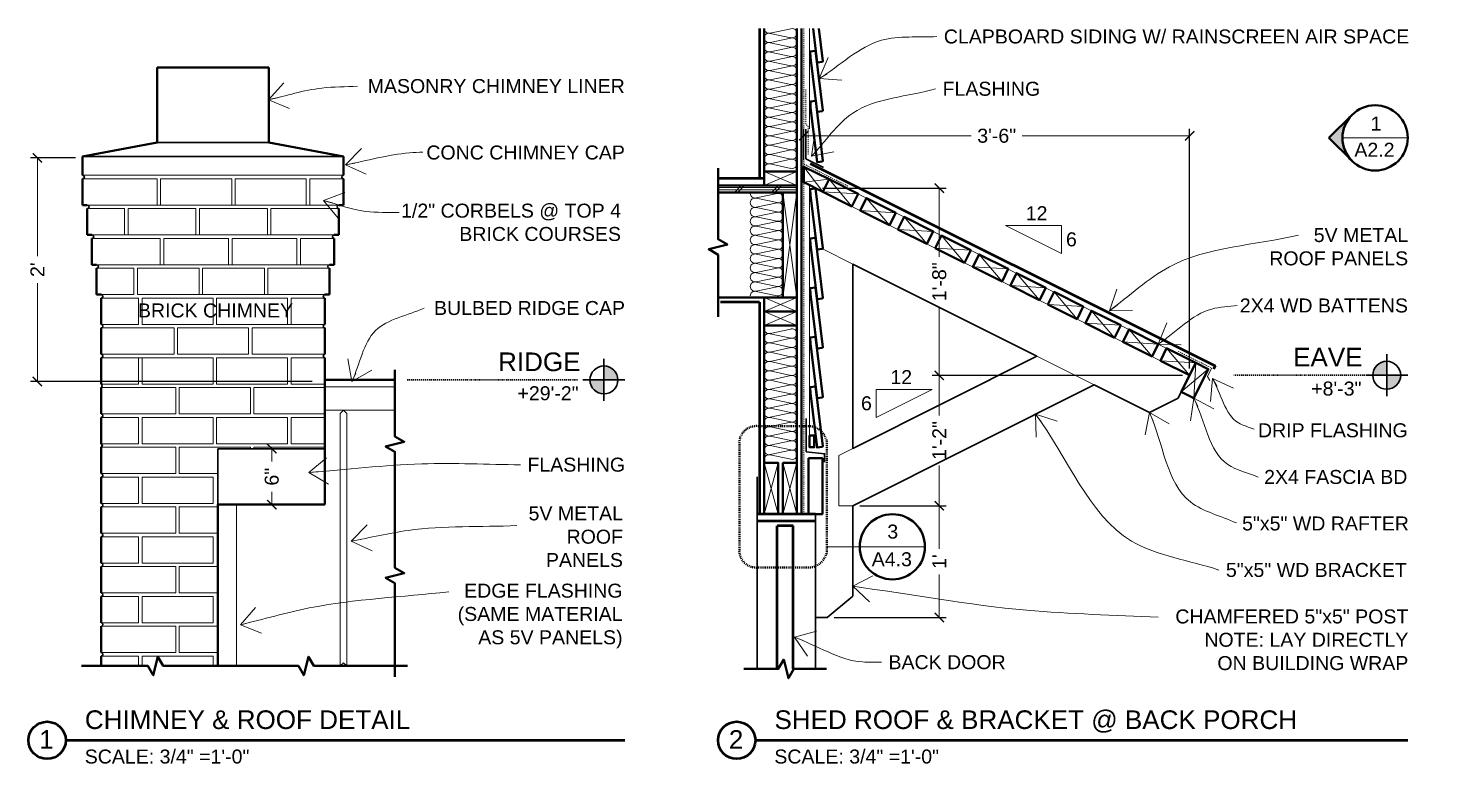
# Model space of a CAD drawing. Header units: inches. Extents: x -54 to 15382, y 469 to 41738.
# Drawn here: x 561 to 712.7, y 3295.5 to 3374.4 of the extents above; entities that cross this region are included whole.
import ezdxf

# ---------------------------------------------------------------- set-up
doc = ezdxf.new("R2010")
doc.units = ezdxf.units.IN
doc.header["$MEASUREMENT"] = 0
doc.linetypes.add('CENTER', pattern=[2, 1.25, -0.25, 0.25, -0.25])
doc.linetypes.add('DASHED2', pattern=[0.375, 0.25, -0.125])
doc.layers.get('0').update_dxf_attribs({"lineweight": 9})
for name, color, linetype, lineweight in [('1', 7, 'Continuous', 9), ('2', 7, 'Continuous', 18), ('3', 7, 'Continuous', 30), ('4', 7, 'Continuous', 40), ('5', 7, 'Continuous', 50), ('A-DIMSx', 7, 'Continuous', 9), ('A-LINK', 7, 'Continuous', 40), ('A-TEXTx', 7, 'Continuous', 18), ('TB-11x17', 7, 'Continuous', 50)]:
    doc.layers.add(name, color=color, linetype=linetype, lineweight=lineweight)
doc.styles.get("Standard").update_dxf_attribs({"font": 'arial.ttf'})
doc.dimstyles.get("Standard").update_dxf_attribs({"dimtxt": 3, "dimasz": 2, "dimexe": 0.03125, "dimexo": 0.0625, "dimgap": 0.03125, "dimtad": 0, "dimtoh": 1, "dimdec": 4, "dimlfac": 0.99985, "dimzin": 0, "dimdsep": 46, "dimlunit": 4, "dimtxsty": 'Standard', "dimblk": 'ARCHTICK', "dimblk1": 'ARCHTICK', "dimblk2": 'ARCHTICK', "dimcen": 0.09, "dimclrt": 256, "dimadec": 0, "dimazin": 0, "dimtfac": 1, "dimtdec": 4, "dimtofl": 0, "dimtmove": 0, "dimatfit": 3, "dimfxl": 1, "dimtolj": 1, "dimtzin": 0, "dimarcsym": 0})

# ---------------------------------------------------------------- blocks, each defined once
blk = doc.blocks.new('_ArchTick')
at = {"color": 0, "linetype": 'ByBlock', "lineweight": 0, "const_width": 0.15}
blk.add_lwpolyline([(-0.5, -0.5), (0.5, 0.5)], dxfattribs=at)
blk = doc.blocks.new('*D349')
at = {"layer": 'A-DIMSx', "color": 0, "lineweight": 5, "ltscale": 0.1}
for p, q in [((587.11, 3329.27), (587.11, 3327.89)), ((587.11, 3323.27), (587.11, 3324.65))]:
    blk.add_line(p, q, dxfattribs=at)
at = {"layer": 'A-DIMSx', "color": 0, "lineweight": -2, "ltscale": 0.1}
for p, q in [((587.81, 3329.27), (587.86, 3329.27)), ((587.81, 3323.27), (587.86, 3323.27))]:
    blk.add_line(p, q, dxfattribs=at)
at = {"layer": 'A-DIMSx', "color": 0, "lineweight": 5}
for p, rotation in [((587.11, 3329.27), 90), ((587.11, 3323.27), 270)]:
    blk.add_blockref('_ArchTick', p, dxfattribs=dict(at, rotation=rotation))
at = {"layer": 'A-DIMSx', "ltscale": 0.25, "insert": (587.11, 3326.27), "char_height": 1.5, "attachment_point": 5, "rotation": 90}
blk.add_mtext('\\A1;6"', dxfattribs=at)
blk = doc.blocks.new('*D350')
at = {"layer": 'A-DIMSx', "color": 0, "lineweight": -2, "ltscale": 0.1}
for p, q in [((566.06, 3360.46), (561.21, 3360.46)), ((591.46, 3336.48), (561.21, 3336.48))]:
    blk.add_line(p, q, dxfattribs=at)
at = {"layer": 'A-DIMSx', "color": 0, "lineweight": 5, "ltscale": 0.1}
for p, q in [((561.96, 3360.46), (561.96, 3349.92)), ((561.96, 3336.48), (561.96, 3347.02))]:
    blk.add_line(p, q, dxfattribs=at)
at = {"layer": 'A-DIMSx', "color": 0, "lineweight": 5}
for p, rotation in [((561.96, 3360.46), 90), ((561.96, 3336.48), 270)]:
    blk.add_blockref('_ArchTick', p, dxfattribs=dict(at, rotation=rotation))
at = {"layer": 'A-DIMSx', "ltscale": 0.25, "insert": (561.96, 3348.47), "char_height": 1.5, "attachment_point": 5, "rotation": 90}
blk.add_mtext("\\A1;2'", dxfattribs=at)
blk = doc.blocks.new('Point')
at = {"lineweight": 0, "ltscale": 0.1}
h = blk.add_hatch(color=256, dxfattribs=at)
h.dxf.hatch_style = 1
h.paths.add_polyline_path([(-3.2903, 4.1654, 0.414214), (-3.3528, 4.1029), (-3.2903, 4.1029)])
h.paths.add_polyline_path([(-3.2903, 4.1029), (-3.2903, 4.0404, 0.414214), (-3.2278, 4.1029)])
at = {"layer": '3', "ltscale": 0.1}
for q in [(-3.2903, 4.1966), (-3.384, 4.1029), (-3.1965, 4.1029), (-3.2903, 4.0091)]:
    blk.add_line((-3.2903, 4.1029), q, dxfattribs=at)
blk.add_circle((-3.2903, 4.1029), 0.0625, dxfattribs=at)
blk = doc.blocks.new('*D409')
at = {"layer": 'A-DIMSx', "color": 0, "lineweight": -2, "ltscale": 0.1}
for p, q in [((650.2, 3323.16), (659.49, 3323.16)), ((647.45, 3311.16), (659.49, 3311.16))]:
    blk.add_line(p, q, dxfattribs=at)
at = {"layer": 'A-DIMSx', "color": 0, "lineweight": 5, "ltscale": 0.1}
for p, q in [((658.74, 3323.16), (658.74, 3318.53)), ((658.74, 3311.16), (658.74, 3315.79))]:
    blk.add_line(p, q, dxfattribs=at)
at = {"layer": 'A-DIMSx', "color": 0, "lineweight": 5}
for p, rotation in [((658.74, 3323.16), 90), ((658.74, 3311.16), 270)]:
    blk.add_blockref('_ArchTick', p, dxfattribs=dict(at, rotation=rotation))
at = {"layer": 'A-DIMSx', "ltscale": 0.25, "insert": (658.74, 3317.16), "char_height": 1.5, "attachment_point": 5, "rotation": 90}
blk.add_mtext("\\A1;1'", dxfattribs=at)
blk = doc.blocks.new('*D410')
at = {"layer": 'A-DIMSx', "color": 0, "lineweight": -2, "ltscale": 0.1}
for p, q in [((684.84, 3337.14), (657.99, 3337.14)), ((650.2, 3323.16), (659.49, 3323.16))]:
    blk.add_line(p, q, dxfattribs=at)
at = {"layer": 'A-DIMSx', "color": 0, "lineweight": 5, "ltscale": 0.1}
for p, q in [((658.74, 3337.14), (658.74, 3332.83)), ((658.74, 3323.16), (658.74, 3327.47))]:
    blk.add_line(p, q, dxfattribs=at)
at = {"layer": 'A-DIMSx', "color": 0, "lineweight": 5}
for p, rotation in [((658.74, 3337.14), 90), ((658.74, 3323.16), 270)]:
    blk.add_blockref('_ArchTick', p, dxfattribs=dict(at, rotation=rotation))
at = {"layer": 'A-DIMSx', "ltscale": 0.25, "insert": (658.74, 3330.15), "char_height": 1.5, "attachment_point": 5, "rotation": 90}
blk.add_mtext('\\A1;1\'-2"', dxfattribs=at)
blk = doc.blocks.new('*D411')
at = {"layer": 'A-DIMSx', "color": 0, "lineweight": -2, "ltscale": 0.1}
for p, q in [((646.2, 3357.22), (659.49, 3357.22)), ((657.99, 3337.14), (657.99, 3337.14))]:
    blk.add_line(p, q, dxfattribs=at)
at = {"layer": 'A-DIMSx', "color": 0, "lineweight": 5, "ltscale": 0.1}
for p, q in [((658.74, 3357.22), (658.74, 3349.86)), ((658.74, 3337.14), (658.74, 3344.5))]:
    blk.add_line(p, q, dxfattribs=at)
at = {"layer": 'A-DIMSx', "color": 0, "lineweight": 5}
for p, rotation in [((658.74, 3357.22), 90), ((658.74, 3337.14), 270)]:
    blk.add_blockref('_ArchTick', p, dxfattribs=dict(at, rotation=rotation))
at = {"layer": 'A-DIMSx', "ltscale": 0.25, "insert": (658.74, 3347.18), "char_height": 1.5, "attachment_point": 5, "rotation": 90}
blk.add_mtext('\\A1;1\'-8"', dxfattribs=at)
blk = doc.blocks.new('*D412')
at = {"layer": 'A-DIMSx', "color": 0, "lineweight": -2, "ltscale": 0.1}
for p, q in [((644.2, 3360.27), (644.2, 3363.58)), ((685.59, 3337.89), (685.59, 3363.58))]:
    blk.add_line(p, q, dxfattribs=at)
at = {"layer": 'A-DIMSx', "color": 0, "lineweight": 5, "ltscale": 0.1}
for p, q in [((644.2, 3362.83), (662.15, 3362.83)), ((685.59, 3362.83), (667.64, 3362.83))]:
    blk.add_line(p, q, dxfattribs=at)
at = {"layer": 'A-DIMSx', "color": 0, "lineweight": 5, "rotation": 180}
blk.add_blockref('_ArchTick', (644.2, 3362.83), dxfattribs=at)
at = {"layer": 'A-DIMSx', "color": 0, "lineweight": 5}
blk.add_blockref('_ArchTick', (685.59, 3362.83), dxfattribs=at)
at = {"layer": 'A-DIMSx', "ltscale": 0.25, "insert": (664.9, 3362.83), "char_height": 1.5, "attachment_point": 5}
blk.add_mtext('\\A1;3\'-6"', dxfattribs=at)
blk = doc.blocks.new('Elevation Callout - 1')
at = {"layer": 'A-LINK', "ltscale": 0.1}
blk.add_hatch(color=256, dxfattribs=at).paths.add_polyline_path([(2031.59, 7377.65), (2039.01, 7370.23), (2046.43, 7377.65, -0.198912), (2039.01, 7374.58, -0.198912)])
for q in [(2031.59, 7377.65), (2046.43, 7377.65)]:
    blk.add_line((2039.01, 7370.23), q, dxfattribs=at)
blk.add_circle((2039.01, 7385.08), 10.5, dxfattribs=at)
blk = doc.blocks.new('BATT Insulation 3.5 INCH')
at = {"layer": '1'}
for p, q in [((5135.61, 4545.04), (5137.85, 4545.51)), ((5135.61, 4545.01), (5137.85, 4544.54))]:
    blk.add_line(p, q, dxfattribs=at)
for centre, start, end in [((5135.48, 4545.53), 180, 285), ((5135.48, 4544.53), 73.826, 180), ((5137.98, 4545.03), 255, 105)]:
    blk.add_arc(centre, 0.5, start, end, dxfattribs=at)

msp = doc.modelspace()

# ---------------------------------------------------------------- linework, layer by layer
at = {"layer": '1'}
for p, q in [((594.8106118, 3358.5982616), (566.7897785, 3358.5982616)), ((594.8106118, 3358.5982616), (566.7897785, 3358.5982616)), ((574.8106118, 3358.2232616), (566.8106118, 3358.2232616)), ((574.8106118, 3358.2232616), (566.8106118, 3358.2232616)), ((574.8106118, 3355.3982616), (574.8106118, 3358.2232616)), ((575.1856118, 3355.3982616), (575.1856118, 3358.2232616)), ((582.8106118, 3358.2232616), (575.1856118, 3358.2232616)), ((582.8106118, 3355.3982616), (582.8106118, 3358.2232616)), ((583.1856118, 3355.3982616), (583.1856118, 3358.2232616)), ((590.8106118, 3358.2232616), (583.1856118, 3358.2232616)), ((590.8106118, 3355.3982616), (590.8106118, 3358.2232616)), ((591.1856118, 3355.3982616), (591.1856118, 3358.2232616)), ((594.8106118, 3358.2232616), (591.1856118, 3358.2232616)), ((635.0000785, 3357.2776903), (643.4491007, 3357.2776903)), ((635.0000785, 3357.0276903), (643.4491007, 3357.0276903)), ((636.7448063, 3356.7520957), (637.4948063, 3357.5020957)), ((637.0983597, 3356.7520957), (637.8483597, 3357.5020957)), ((640.7448063, 3356.7520957), (641.4948063, 3357.5020957)), ((641.0983597, 3356.7520957), (641.8483597, 3357.5020957)), ((574.8106118, 3355.3982616), (566.8106118, 3355.3982616)), ((582.8106118, 3355.3982616), (575.1856118, 3355.3982616)), ((590.8106118, 3355.3982616), (583.1856118, 3355.3982616)), ((594.8106118, 3355.3982616), (591.1856118, 3355.3982616)), ((649.3685027, 3355.2570202), (682.4623088, 3338.7101171)), ((571.3106118, 3355.0232616), (567.3106118, 3355.0232616)), ((571.3106118, 3352.1982616), (571.3106118, 3355.0232616)), ((571.6856118, 3352.1982616), (571.6856118, 3355.0232616)), ((578.9772785, 3355.0232616), (571.6856118, 3355.0232616)), ((578.9772785, 3352.1982616), (578.9772785, 3355.0232616)), ((579.3522785, 3352.1982616), (579.3522785, 3355.0232616)), ((586.6439451, 3355.0232616), (579.3522785, 3355.0232616)), ((586.6439451, 3352.1982616), (586.6439451, 3355.0232616)), ((594.3106118, 3355.0232616), (587.0189451, 3355.0232616)), ((587.0189451, 3352.1982616), (587.0189451, 3355.0232616)), ((571.3106118, 3352.1982616), (567.3106118, 3352.1982616)), ((578.9772785, 3352.1982616), (571.6856118, 3352.1982616)), ((586.6439451, 3352.1982616), (579.3522785, 3352.1982616)), ((594.3106118, 3352.1982616), (587.0189451, 3352.1982616)), ((575.1439451, 3351.8232616), (567.8106118, 3351.8232616)), ((575.1439451, 3348.9982616), (575.1439451, 3351.8232616)), ((575.5189451, 3348.9982616), (575.5189451, 3351.8232616)), ((582.4772785, 3351.8232616), (575.5189451, 3351.8232616)), ((582.4772785, 3348.9982616), (582.4772785, 3351.8232616)), ((582.8522785, 3348.9982616), (582.8522785, 3351.8232616)), ((589.8106118, 3351.8232616), (582.8522785, 3351.8232616)), ((589.8106118, 3348.9982616), (589.8106118, 3351.8232616)), ((593.8106118, 3351.8232616), (590.1856118, 3351.8232616)), ((590.1856118, 3348.9982616), (590.1856118, 3351.8232616)), ((646.1878745, 3350.698942), (649.4491007, 3349.0683289)), ((567.8106118, 3348.9982616), (575.1439451, 3348.9982616)), ((575.5189451, 3348.9982616), (582.4772785, 3348.9982616)), ((582.8522785, 3348.9982616), (589.8106118, 3348.9982616)), ((590.1856118, 3348.9982616), (593.8106118, 3348.9982616)), ((568.3106118, 3348.6232616), (572.3106118, 3348.6232616)), ((572.3106118, 3345.7982616), (572.3106118, 3348.6232616)), ((572.6856118, 3345.7982616), (572.6856118, 3348.6232616)), ((572.6856118, 3348.6232616), (579.3106118, 3348.6232616)), ((579.3106118, 3345.7982616), (579.3106118, 3348.6232616)), ((579.6856118, 3345.7982616), (579.6856118, 3348.6232616)), ((579.6856118, 3348.6232616), (586.3106118, 3348.6232616)), ((586.3106118, 3345.7982616), (586.3106118, 3348.6232616)), ((586.6856118, 3345.7982616), (586.6856118, 3348.6232616)), ((586.6856118, 3348.6232616), (593.3106118, 3348.6232616)), ((572.3106118, 3345.7982616), (568.3106118, 3345.7982616)), ((572.8106118, 3345.4232616), (568.8106118, 3345.4232616)), ((579.3106118, 3345.7982616), (572.6856118, 3345.7982616)), ((572.8106118, 3342.5982616), (572.8106118, 3345.4232616)), ((573.1856118, 3342.5982616), (573.1856118, 3345.4232616)), ((580.8106118, 3345.4232616), (573.1856118, 3345.4232616)), ((586.3106118, 3345.7982616), (579.6856118, 3345.7982616)), ((580.8106118, 3342.5982616), (580.8106118, 3345.4232616)), ((581.1856118, 3342.5982616), (581.1856118, 3345.4232616)), ((588.8106118, 3345.4232616), (581.1856118, 3345.4232616)), ((593.3106118, 3345.7982616), (586.6856118, 3345.7982616)), ((588.8106118, 3342.5982616), (588.8106118, 3345.4232616)), ((592.8106118, 3345.4232616), (589.1856118, 3345.4232616)), ((589.1856118, 3342.5982616), (589.1856118, 3345.4232616)), ((568.8106118, 3342.5982616), (572.8106118, 3342.5982616)), ((573.1856118, 3342.5982616), (580.8106118, 3342.5982616)), ((576.6231118, 3339.3982616), (576.6231118, 3342.2232616)), ((576.9981118, 3339.3982616), (576.9981118, 3342.2232616)), ((581.1856118, 3342.5982616), (592.8106118, 3342.5982616)), ((584.9981118, 3342.2232616), (592.6231118, 3342.2232616)), ((584.9981118, 3339.3982616), (584.9981118, 3342.2232616)), ((568.8106118, 3339.3982616), (576.6231118, 3339.3982616)), ((568.8106118, 3339.0232616), (580.8106118, 3339.0232616)), ((572.8106118, 3336.1982616), (572.8106118, 3339.0232616)), ((573.1856118, 3336.1982616), (573.1856118, 3339.0232616)), ((580.8106118, 3336.1982616), (580.8106118, 3339.0232616)), ((581.1856118, 3336.1982616), (581.1856118, 3339.0232616)), ((581.1856118, 3339.0232616), (588.8106118, 3339.0232616)), ((584.9981118, 3339.3982616), (592.8106118, 3339.3982616)), ((588.8106118, 3336.1982616), (588.8106118, 3339.0232616)), ((589.1856118, 3336.1982616), (589.1856118, 3339.0232616)), ((589.1856118, 3339.0232616), (592.8106118, 3339.0232616)), ((675.3593448, 3336.1132068), (669.2101579, 3339.1878003)), ((568.8106118, 3336.1982616), (572.8106118, 3336.1982616)), ((568.8106118, 3335.8232616), (576.8106118, 3335.8232616)), ((573.1856118, 3336.1982616), (580.8106118, 3336.1982616)), ((576.8106118, 3332.9982616), (576.8106118, 3335.8232616)), ((577.1856118, 3332.9982616), (577.1856118, 3335.8232616)), ((577.1856118, 3335.8232616), (584.8106118, 3335.8232616)), ((581.1856118, 3336.1982616), (588.8106118, 3336.1982616)), ((584.8106118, 3332.9982616), (584.8106118, 3335.8232616)), ((585.1856118, 3332.9982616), (585.1856118, 3335.8232616)), ((585.1856118, 3335.8232616), (592.8106118, 3335.8232616)), ((589.1856118, 3336.1982616), (592.8106118, 3336.1982616)), ((600.3290595, 3335.8942661), (592.8106118, 3335.8942661)), ((568.8106118, 3332.9982616), (576.8106118, 3332.9982616)), ((568.8106118, 3332.6232616), (572.8106118, 3332.6232616)), ((572.8106118, 3329.7982616), (572.8106118, 3332.6232616)), ((573.1856118, 3329.7982616), (573.1856118, 3332.6232616)), ((573.1856118, 3332.6232616), (580.8106118, 3332.6232616)), ((577.1856118, 3332.9982616), (584.8106118, 3332.9982616)), ((580.8106118, 3329.7982616), (580.8106118, 3332.6232616)), ((581.1856118, 3329.7982616), (581.1856118, 3332.6232616)), ((581.1856118, 3332.6232616), (588.8106118, 3332.6232616)), ((585.1856118, 3332.9982616), (592.8106118, 3332.9982616)), ((588.8106118, 3329.7982616), (588.8106118, 3332.6232616)), ((589.1856118, 3329.7982616), (589.1856118, 3332.6232616)), ((589.1856118, 3332.6232616), (592.8106118, 3332.6232616)), ((592.8106118, 3333.4622856), (592.8106118, 3333.4180914)), ((568.8106118, 3329.7982616), (572.8106118, 3329.7982616)), ((568.8106118, 3329.4232616), (576.8106118, 3329.4232616)), ((573.1856118, 3329.7982616), (580.8106118, 3329.7982616)), ((576.8106118, 3326.5982616), (576.8106118, 3329.4232616)), ((577.1856118, 3326.5982616), (577.1856118, 3329.4232616)), ((577.1856118, 3329.4232616), (584.8106118, 3329.4232616)), ((581.1856118, 3329.7982616), (588.8106118, 3329.7982616)), ((584.8106118, 3329.2707098), (584.8106118, 3329.4232616)), ((585.1856118, 3329.2707098), (585.1856118, 3329.4232616)), ((585.1856118, 3329.4232616), (592.8106118, 3329.4232616)), ((589.1856118, 3329.7982616), (592.8106118, 3329.7982616)), ((649.4491007, 3329.3072717), (647.9491007, 3328.5572717)), ((568.8106118, 3326.5982616), (576.8106118, 3326.5982616)), ((568.8106118, 3326.2232616), (572.8106118, 3326.2232616)), ((572.8106118, 3323.3982616), (572.8106118, 3326.2232616)), ((573.1856118, 3323.3982616), (573.1856118, 3326.2232616)), ((573.1856118, 3326.2232616), (580.8106118, 3326.2232616)), ((577.1856118, 3326.5982616), (581.3106338, 3326.5982616)), ((580.8106118, 3323.3982616), (580.8106118, 3326.2232616)), ((568.8106118, 3323.3982616), (572.8106118, 3323.3982616)), ((573.1856118, 3323.3982616), (580.8106118, 3323.3982616)), ((568.8106118, 3323.0232616), (576.8106118, 3323.0232616)), ((576.8106118, 3320.1982616), (576.8106118, 3323.0232616)), ((577.1856118, 3320.1982616), (577.1856118, 3323.0232616)), ((577.1856118, 3323.0232616), (581.3106338, 3323.0232616)), ((568.8106118, 3320.1982616), (576.8106118, 3320.1982616)), ((577.1856118, 3320.1982616), (581.3106338, 3320.1982616)), ((568.8106118, 3319.8232616), (572.8106118, 3319.8232616)), ((572.8106118, 3316.9982616), (572.8106118, 3319.8232616)), ((573.1856118, 3316.9982616), (573.1856118, 3319.8232616)), ((573.1856118, 3319.8232616), (580.8106118, 3319.8232616)), ((580.8106118, 3316.9982616), (580.8106118, 3319.8232616)), ((568.8106118, 3316.9982616), (572.8106118, 3316.9982616)), ((568.8106118, 3316.6232616), (576.8106118, 3316.6232616)), ((573.1856118, 3316.9982616), (580.8106118, 3316.9982616)), ((576.8106118, 3313.7982616), (576.8106118, 3316.6232616)), ((577.1856118, 3313.7982616), (577.1856118, 3316.6232616)), ((577.1856118, 3316.6232616), (581.3106338, 3316.6232616)), ((568.8106118, 3313.7982616), (576.8106118, 3313.7982616)), ((568.8106118, 3313.4232616), (572.8106118, 3313.4232616)), ((572.8106118, 3310.5982616), (572.8106118, 3313.4232616)), ((573.1856118, 3310.5982616), (573.1856118, 3313.4232616)), ((573.1856118, 3313.4232616), (580.8106118, 3313.4232616)), ((577.1856118, 3313.7982616), (581.3106338, 3313.7982616)), ((580.8106118, 3310.5982616), (580.8106118, 3313.4232616)), ((568.8106118, 3310.5982616), (572.8106118, 3310.5982616)), ((568.8106118, 3310.2232616), (576.8106118, 3310.2232616)), ((573.1856118, 3310.5982616), (580.8106118, 3310.5982616)), ((576.8106118, 3307.3982616), (576.8106118, 3310.2232616)), ((577.1856118, 3307.3982616), (577.1856118, 3310.2232616)), ((577.1856118, 3310.2232616), (581.3106338, 3310.2232616)), ((568.8106118, 3307.3982616), (576.8106118, 3307.3982616)), ((568.8106118, 3307.0232616), (572.8106118, 3307.0232616)), ((572.8106118, 3305.9670537), (572.8106118, 3307.0232616)), ((573.1856118, 3305.9670537), (573.1856118, 3307.0232616)), ((573.1856118, 3307.0232616), (580.8106118, 3307.0232616)), ((577.1856118, 3307.3982616), (581.3106338, 3307.3982616)), ((580.8106118, 3305.9670537), (580.8106118, 3307.0232616))]:
    msp.add_line(p, q, dxfattribs=at)
at = {"layer": '1', "ltscale": 0.25}
for p, q in [((639.9490655, 3359.0020957), (643.4490831, 3357.5020957)), ((643.4490655, 3359.0020957), (639.9490655, 3357.5020957)), ((646.9088279, 3358.1639085), (649.3685027, 3355.2570202)), ((641.9490831, 3356.7520957), (643.4490831, 3345.5020957)), ((641.9490831, 3345.5020957), (643.4490831, 3356.7520957)), ((650.0393231, 3356.5986609), (646.2380075, 3356.8222677)), ((567.3106118, 3355.3982616), (594.3106118, 3355.3982616)), ((650.9337503, 3356.1514473), (653.3934251, 3353.244559)), ((654.0642455, 3354.5861998), (650.2629299, 3354.8098066)), ((654.9586727, 3354.1389862), (657.4183474, 3351.2320978)), ((569.8106118, 3352.1982616), (593.8106118, 3352.1982616)), ((658.0891678, 3352.5737386), (654.2878523, 3352.7973454)), ((658.983595, 3352.126525), (661.4432698, 3349.2196366)), ((662.1140902, 3350.5612774), (658.3127746, 3350.7848842)), ((569.3106118, 3348.9982616), (593.3106118, 3348.9982616)), ((663.0085174, 3350.1140638), (665.4681922, 3347.2071754)), ((666.1390125, 3348.5488162), (662.337697, 3348.772423)), ((667.0334397, 3348.1016026), (669.4931145, 3345.1947143)), ((670.1639349, 3346.536355), (666.3626193, 3346.7599618)), ((671.0583621, 3346.0891414), (673.5180369, 3343.1822531)), ((568.8106118, 3345.7982616), (572.3106118, 3345.7982616)), ((572.6856118, 3345.7982616), (592.8106118, 3345.7982616)), ((639.9490831, 3345.5020957), (643.4491007, 3344.0020957)), ((643.4490831, 3345.5020957), (639.9490831, 3344.0020957)), ((674.1888573, 3344.5238939), (670.3875417, 3344.7475007)), ((639.9490831, 3344.0020957), (643.4491007, 3342.5020957)), ((643.4490831, 3344.0020957), (639.9490831, 3342.5020957)), ((675.0832845, 3344.0766803), (677.5429592, 3341.1697919)), ((576.6231118, 3342.2232616), (568.8106118, 3342.2232616)), ((678.2137796, 3342.5114327), (674.4124641, 3342.7350395)), ((679.1082068, 3342.0642191), (681.5678816, 3339.1573307)), ((682.238702, 3340.4989715), (678.4373864, 3340.7225783)), ((683.1331292, 3340.0517579), (685.592804, 3337.1448695)), ((686.2636243, 3338.4865103), (682.4623088, 3338.7101171)), ((686.0400175, 3334.6851948), (686.2636243, 3338.4865103)), ((687.6052651, 3337.8156899), (684.6983768, 3335.3560152)), ((687.9489931, 3337.9187568), (687.5017795, 3337.0243296)), ((687.5017795, 3337.0243296), (687.7622675, 3336.5731511)), ((594.8106338, 3333.4180914), (594.4570804, 3333.064538)), ((594.4570804, 3333.064538), (594.4570804, 3305.9670537)), ((594.8106338, 3333.4180914), (595.1641872, 3333.064538)), ((595.1641872, 3333.064538), (595.1641872, 3305.9670537)), ((639.9490831, 3327.7520957), (641.4490831, 3322.2520957)), ((639.9490831, 3322.2520957), (641.4490831, 3327.7520957)), ((641.9491007, 3327.7520957), (643.4491007, 3322.2520957)), ((641.9491007, 3322.2520957), (643.4491007, 3327.7520957)), ((647.9491007, 3323.1580848), (647.9491007, 3328.5572717)), ((649.4491007, 3323.1580848), (647.9491007, 3323.1580848)), ((594.8106338, 3306.3206071), (594.4570804, 3305.9670537)), ((594.8106338, 3306.3206071), (595.1641872, 3305.9670537))]:
    msp.add_line(p, q, dxfattribs=at)
at = {"layer": '1', "linetype": 'DASHED2', "ltscale": 0.5, "flags": 128}
for points in [[(644.6769057, 3360.8189942), (644.6769057, 3363.8174876), (644.4241235, 3364.0702698), (644.4241235, 3367.8791203)], [(644.1990831, 3359.8057301), (648.9370541, 3357.4367446)], [(684.3712843, 3339.7076112), (687.9489931, 3337.9187568)]]:
    msp.add_lwpolyline(points, dxfattribs=at)
at = {"layer": '1', "ltscale": 0.25}
msp.add_lwpolyline([(576.9981118, 3342.2232616), (584.6231118, 3342.2232616), (584.6231118, 3339.3982616), (576.9981118, 3339.3982616), (576.9981118, 3342.2232616)], dxfattribs=at)
at = {"layer": '2', "linetype": 'DASHED2', "ltscale": 0.5}
msp.add_line((644.1990831, 3322.2520957), (644.1990831, 3374.3267783), dxfattribs=at)
at = {"layer": '2', "ltscale": 0.25}
for p, q in [((644.821685, 3363.5747266), (644.821685, 3374.3263626)), ((644.1990831, 3359.5187809), (646.2380075, 3356.8222677)), ((646.9088279, 3358.1639085), (644.1990831, 3357.84173)), ((644.821685, 3330.6817267), (644.821685, 3357.530429))]:
    msp.add_line(p, q, dxfattribs=at)
at = {"layer": '2', "ltscale": 0.1}
for p, q in [((702.0000783, 3362.6038812), (709.0000785, 3362.6038812)), ((650.203035, 3318.7496703), (646.6793133, 3318.7496703)), ((650.203035, 3318.7496703), (657.2030352, 3318.7496703))]:
    msp.add_line(p, q, dxfattribs=at)
at = {"layer": '2'}
for p, q in [((644.1990831, 3359.5187809), (687.6052651, 3337.8156899)), ((600.3290595, 3333.4180914), (592.8106118, 3333.4180914)), ((583.3106338, 3305.9670537), (583.3106338, 3323.2707098))]:
    msp.add_line(p, q, dxfattribs=at)
at = {"layer": '3'}
for p, q in [((574.8106118, 3362.1167507), (586.8106118, 3362.1167507)), ((566.8106118, 3360.6167507), (594.8106118, 3360.6167507)), ((649.4491007, 3349.0683289), (649.4491007, 3329.3072717)), ((669.2101579, 3339.1878003), (649.4491007, 3349.0683289)), ((669.2101579, 3339.1878003), (649.4491007, 3329.3072717)), ((675.3593448, 3336.1132068), (649.4491007, 3323.1580848)), ((681.2860915, 3333.1498335), (675.3593448, 3336.1132068)), ((684.6986946, 3335.3566509), (684.3632844, 3334.6858305)), ((684.3632844, 3334.6858305), (681.2860915, 3333.1498335)), ((639.1991007, 3305.6576204), (639.1991007, 3326.2520957)), ((645.4490831, 3322.2520957), (645.4490831, 3305.6576204)), ((649.4491007, 3323.1580848), (649.4491007, 3313.4734911)), ((646.6991007, 3311.1580848), (649.4491007, 3313.4734911)), ((645.4490831, 3311.1580848), (646.6991007, 3311.1580848))]:
    msp.add_line(p, q, dxfattribs=at)
at = {"layer": '3', "linetype": 'CENTER', "ltscale": 0.1}
for p, q in [((705.2500785, 3337.1448695), (690.3339713, 3337.1448695)), ((601.6432662, 3336.6442661), (619.9483767, 3336.6442661))]:
    msp.add_line(p, q, dxfattribs=at)
at = {"layer": '3', "ltscale": 0.25}
for p, q in [((581.3106338, 3323.2707098), (581.3106338, 3329.2707098)), ((581.3106338, 3329.2707098), (592.8106118, 3329.2707098))]:
    msp.add_line(p, q, dxfattribs=at)
at = {"layer": '3'}
for points in [[(644.4269057, 3363.5439589), (644.4269057, 3360.3680562), (646.3145075, 3359.4145324)], [(644.4563562, 3332.5232362), (644.4563562, 3328.9413209), (646.4363959, 3328.7387929), (646.4363959, 3327.8231721)]]:
    msp.add_lwpolyline(points, dxfattribs=at)
at = {"layer": '3', "ltscale": 0.25}
msp.add_lwpolyline([(568.8106118, 3329.7982616), (568.9356118, 3329.6107616), (568.8106118, 3329.4232616)], dxfattribs=at)
for centre, radius, start, end in [((566.8106118, 3358.4107616), 0.1875, 270, 90), ((566.8106118, 3358.4107616), 0.1875, 270, 90), ((594.8106118, 3358.4107616), 0.1875, 90, 270), ((567.3106118, 3355.2107616), 0.1875, 270, 90), ((594.3106118, 3355.2107616), 0.1875, 90, 270), ((567.8106118, 3352.0107616), 0.1875, 270, 90), ((593.8106118, 3352.0107616), 0.1875, 90, 270), ((568.3106118, 3348.8107616), 0.1875, 270, 90), ((593.3106118, 3348.8107616), 0.1875, 90, 270), ((568.8106118, 3345.6107616), 0.1875, 270, 90), ((592.8106118, 3345.6107616), 0.1875, 90, 270), ((568.8106118, 3342.4107616), 0.1875, 270, 90), ((592.8106118, 3342.4107616), 0.1875, 90, 270), ((568.8106118, 3339.2107616), 0.1875, 270, 90), ((592.8106118, 3339.2107616), 0.1875, 90, 270), ((568.6699868, 3336.0107616), 0.234375, 306.869897646, 53.130102354), ((568.8106118, 3332.8107616), 0.1875, 270, 90), ((568.8106118, 3326.4107616), 0.1875, 270, 90), ((568.8106118, 3323.2107616), 0.1875, 270, 90), ((568.8106118, 3320.0107616), 0.1875, 270, 90), ((568.8106118, 3316.8107616), 0.1875, 270, 90), ((568.8106118, 3313.6107616), 0.1875, 270, 90), ((568.8106118, 3310.4107616), 0.1875, 270, 90), ((568.8106118, 3307.2107616), 0.1875, 270, 90)]:
    msp.add_arc(centre, radius, start, end, dxfattribs=at)
at = {"layer": '4'}
for p, q in [((639.9490831, 3374.3263626), (639.9490831, 3357.5020957)), ((643.4490831, 3322.2520957), (643.4490831, 3374.3263626)), ((643.9490831, 3322.2520957), (643.9490831, 3374.3263626)), ((574.8106118, 3370.1535539), (586.8106118, 3370.1535539)), ((574.8106118, 3362.1167507), (574.8106118, 3370.1535539)), ((586.8106118, 3362.1167507), (586.8106118, 3370.1535539)), ((574.8106118, 3362.1167507), (566.8106118, 3360.6167507)), ((586.8106118, 3362.1167507), (594.8106118, 3360.6167507)), ((566.8106118, 3358.5982616), (566.8106118, 3360.6167507)), ((566.8106118, 3358.5982616), (566.8106118, 3360.6167507)), ((594.8106118, 3358.5982616), (594.8106118, 3360.6167507)), ((566.8106118, 3355.3982616), (566.8106118, 3358.2232616)), ((566.8106118, 3355.3982616), (566.8106118, 3358.2232616)), ((594.8106118, 3355.3982616), (594.8106118, 3358.2232616)), ((643.4491007, 3322.2520957), (643.4491007, 3359.0020957)), ((635.0000785, 3357.5020957), (643.4490831, 3357.5020957)), ((641.9490831, 3356.7520957), (635.0000785, 3356.7520957)), ((567.3106118, 3355.3982616), (566.8106118, 3355.3982616)), ((594.3106118, 3355.3982616), (594.8106118, 3355.3982616)), ((567.3106118, 3352.1982616), (567.3106118, 3355.0232616)), ((594.3106118, 3352.1982616), (594.3106118, 3355.0232616)), ((567.8106118, 3352.1982616), (567.3106118, 3352.1982616)), ((593.8106118, 3352.1982616), (594.3106118, 3352.1982616)), ((567.8106118, 3348.9982616), (567.8106118, 3351.8232616)), ((593.8106118, 3348.9982616), (593.8106118, 3351.8232616)), ((568.3106118, 3348.9982616), (567.8106118, 3348.9982616)), ((593.3106118, 3348.9982616), (593.8106118, 3348.9982616)), ((568.3106118, 3345.7982616), (568.3106118, 3348.6232616)), ((593.3106118, 3345.7982616), (593.3106118, 3348.6232616)), ((568.8106118, 3345.7982616), (568.3106118, 3345.7982616)), ((568.8106118, 3342.5982616), (568.8106118, 3345.4232616)), ((592.8106118, 3345.7982616), (593.3106118, 3345.7982616)), ((592.8106118, 3342.5982616), (592.8106118, 3345.4232616)), ((635.0000785, 3345.5020957), (641.9490831, 3345.5020957)), ((639.9490831, 3345.5020957), (639.9490831, 3322.2520957)), ((568.8106118, 3339.3982616), (568.8106118, 3342.2232616)), ((592.8106118, 3339.3982616), (592.8106118, 3342.2232616)), ((568.8106118, 3336.1982616), (568.8106118, 3339.0232616)), ((592.8106118, 3336.6442661), (592.8106118, 3339.0232616)), ((568.8106118, 3332.9982616), (568.8106118, 3335.8232616)), ((600.3290595, 3336.6442661), (592.8106118, 3336.6442661)), ((592.8106118, 3323.2707098), (592.8106118, 3336.6442661)), ((568.8106118, 3329.7982616), (568.8106118, 3332.6232616)), ((568.8106118, 3326.5982616), (568.8106118, 3329.4232616)), ((568.8106118, 3323.3982616), (568.8106118, 3326.2232616)), ((592.8106118, 3323.2707098), (581.3106338, 3323.2707098)), ((581.3106338, 3323.2707098), (581.3106338, 3305.9670537)), ((568.8106118, 3320.1982616), (568.8106118, 3323.0232616)), ((568.8106118, 3316.9982616), (568.8106118, 3319.8232616)), ((568.8106118, 3313.7982616), (568.8106118, 3316.6232616)), ((568.8106118, 3310.5982616), (568.8106118, 3313.4232616)), ((568.8106118, 3307.3982616), (568.8106118, 3310.2232616)), ((568.8106118, 3305.9670537), (568.8106118, 3307.0232616))]:
    msp.add_line(p, q, dxfattribs=at)
for points in [[(645.1877404, 3374.3263626), (645.6206714, 3370.7094696), (646.1911121, 3370.7776429), (646.239634, 3370.8393367), (645.8223064, 3374.3263626)], [(645.4712622, 3371.9505082), (644.8943674, 3371.8815636), (644.9212812, 3371.2434366), (645.6206714, 3365.4004285), (646.1911121, 3365.4686019), (646.239634, 3365.5302956), (645.4712622, 3371.9505082)], [(645.4800584, 3366.56798), (644.9031636, 3366.4990354), (644.9300774, 3365.8609085), (645.6294676, 3360.0179004), (646.1999083, 3360.0860737), (646.2484302, 3360.1477675), (645.4800584, 3366.56798)], [(635.0000785, 3343.4302222), (635.0000785, 3350.0793837), (634.0000785, 3350.656734), (636.0000785, 3351.156734), (635.0000785, 3351.7340843), (635.0000785, 3359.3545164)], [(645.4712622, 3357.1866724), (644.8943674, 3357.1177277), (644.9212812, 3356.4796008), (645.6206714, 3350.6365927), (646.1911121, 3350.704766), (646.239634, 3350.7664598), (645.4712622, 3357.1866724)], [(645.4712622, 3351.8776313), (644.8943674, 3351.8086867), (644.9212812, 3351.1705598), (645.6206714, 3345.3275517), (646.1911121, 3345.395725), (646.239634, 3345.4574188), (645.4712622, 3351.8776313)], [(645.4712622, 3346.5685903), (644.8943674, 3346.4996457), (644.9212812, 3345.8615187), (645.6206714, 3340.0185106), (646.1911121, 3340.0866839), (646.239634, 3340.1483777), (645.4712622, 3346.5685903)], [(645.4712622, 3341.2595493), (644.8943674, 3341.1906046), (644.9212812, 3340.5524777), (645.6206714, 3334.7094696), (646.1911121, 3334.7776429), (646.239634, 3334.8393367), (645.4712622, 3341.2595493)], [(600.3290595, 3323.0030975), (600.3290595, 3328.9378239), (599.3290595, 3329.5151742), (601.3290595, 3330.0151742), (600.3290595, 3330.5925245), (600.3290595, 3337.7176518)], [(645.4712622, 3335.9505082), (644.8943674, 3335.8815636), (644.9212812, 3335.2434366), (645.6206714, 3329.4004285), (646.1911121, 3329.4686019), (646.239634, 3329.5302956), (645.4712622, 3335.9505082)], [(600.3290595, 3304.8002062), (600.3290595, 3314.8459761), (599.3290595, 3315.4233263), (601.3290595, 3315.9233263), (600.3290595, 3316.5006766), (600.3290595, 3325.0667572)], [(581.4035738, 3305.9670537), (575.4688473, 3305.9670537), (574.891497, 3306.9670537), (574.391497, 3304.9670537), (573.8141468, 3305.9670537), (566.6890195, 3305.9670537)], [(601.6701248, 3305.9670537), (591.6243549, 3305.9670537), (591.0470047, 3306.9670537), (590.5470047, 3304.9670537), (589.9696544, 3305.9670537), (581.4035738, 3305.9670537)], [(637.7595529, 3305.6576204), (641.4645494, 3305.6576204), (642.0418997, 3306.6576204), (642.5418997, 3304.6576204), (643.1192499, 3305.6576204), (646.6423047, 3305.6576204)]]:
    msp.add_lwpolyline(points, dxfattribs=at)
at = {"layer": '4', "flags": 128}
for points in [[(639.9490655, 3357.5020957), (643.4490655, 3357.5020957), (643.4490655, 3359.0020957), (639.9490655, 3359.0020957), (639.9490655, 3357.5020957)], [(643.4490831, 3345.5020957), (643.4490831, 3356.7520957), (641.9490831, 3356.7520957), (641.9490831, 3345.5020957), (643.4490831, 3345.5020957)], [(639.9490831, 3344.0020957), (643.4490831, 3344.0020957), (643.4490831, 3345.5020957), (639.9490831, 3345.5020957), (639.9490831, 3344.0020957)], [(639.9490831, 3342.5020957), (643.4490831, 3342.5020957), (643.4490831, 3344.0020957), (639.9490831, 3344.0020957), (639.9490831, 3342.5020957)], [(641.4490831, 3322.2520957), (641.4490831, 3327.7520957), (639.9490831, 3327.7520957), (639.9490831, 3322.2520957), (641.4490831, 3322.2520957)], [(643.4491007, 3322.2520957), (643.4491007, 3327.7520957), (641.9491007, 3327.7520957), (641.9491007, 3322.2520957), (643.4491007, 3322.2520957)]]:
    msp.add_lwpolyline(points, dxfattribs=at)
at = {"layer": '4', "ltscale": 0.25}
for points in [[(646.2380075, 3356.8222677), (644.1990831, 3357.84173), (644.1990831, 3359.5187809), (646.9088279, 3358.1639085), (646.2380075, 3356.8222677)], [(649.3685027, 3355.2570202), (646.2380075, 3356.8222677), (646.9088279, 3358.1639085), (650.0393231, 3356.5986609), (649.3685027, 3355.2570202)], [(653.3934251, 3353.244559), (650.2629299, 3354.8098066), (650.9337503, 3356.1514473), (654.0642455, 3354.5861998), (653.3934251, 3353.244559)], [(657.4183474, 3351.2320978), (654.2878523, 3352.7973454), (654.9586727, 3354.1389862), (658.0891678, 3352.5737386), (657.4183474, 3351.2320978)], [(661.4432698, 3349.2196366), (658.3127746, 3350.7848842), (658.983595, 3352.126525), (662.1140902, 3350.5612774), (661.4432698, 3349.2196366)], [(665.4681922, 3347.2071754), (662.337697, 3348.772423), (663.0085174, 3350.1140638), (666.1390125, 3348.5488162), (665.4681922, 3347.2071754)], [(669.4931145, 3345.1947143), (666.3626193, 3346.7599618), (667.0334397, 3348.1016026), (670.1639349, 3346.536355), (669.4931145, 3345.1947143)], [(673.5180369, 3343.1822531), (670.3875417, 3344.7475007), (671.0583621, 3346.0891414), (674.1888573, 3344.5238939), (673.5180369, 3343.1822531)], [(677.5429592, 3341.1697919), (674.4124641, 3342.7350395), (675.0832845, 3344.0766803), (678.2137796, 3342.5114327), (677.5429592, 3341.1697919)], [(681.5678816, 3339.1573307), (678.4373864, 3340.7225783), (679.1082068, 3342.0642191), (682.238702, 3340.4989715), (681.5678816, 3339.1573307)], [(685.592804, 3337.1448695), (682.4623088, 3338.7101171), (683.1331292, 3340.0517579), (686.2636243, 3338.4865103), (685.592804, 3337.1448695)], [(684.6983768, 3335.3560152), (686.2636243, 3338.4865103), (687.6052651, 3337.8156899), (686.0400175, 3334.6851948), (684.6983768, 3335.3560152)]]:
    msp.add_lwpolyline(points, dxfattribs=at)
at = {"layer": '4'}
for points in [[(644.821685, 3330.6817267), (644.821685, 3329.4317267), (645.321685, 3329.4317267), (645.321685, 3330.6817267)], [(644.6990831, 3328.2520957), (646.1990831, 3328.2520957), (646.1990831, 3322.2520957), (644.6990831, 3322.2520957)]]:
    msp.add_lwpolyline(points, close=True, dxfattribs=at)
at = {"layer": '5'}
for p, q in [((639.4490831, 3374.3263626), (639.4490831, 3358.2520957)), ((644.8977608, 3359.8682133), (688.3354816, 3338.149353)), ((639.9490655, 3358.2520957), (635.0000785, 3358.2520957)), ((639.4490831, 3345.0020957), (635.2500785, 3345.0020957)), ((639.4490831, 3345.0020957), (639.4490831, 3322.2520957)), ((688.3354816, 3338.149353), (688.1677765, 3337.8139428)), ((645.4490831, 3322.2520957), (639.1991007, 3322.2520957)), ((645.4491007, 3321.5020957), (639.1991007, 3321.5020957)), ((643.0741007, 3321.0020957), (641.3241007, 3321.0020957)), ((641.3241007, 3305.6576204), (641.3241007, 3321.0020957)), ((643.0741007, 3305.6576204), (643.0741007, 3321.0020957))]:
    msp.add_line(p, q, dxfattribs=at)
at = {"layer": '5', "ltscale": 0.1}
for p, q in [((565.0000785, 3297.9998619), (625.0000785, 3297.9998619)), ((639.0000785, 3297.9998619), (709.0000785, 3297.9998619))]:
    msp.add_line(p, q, dxfattribs=at)
for centre in [(563.0000785, 3297.9998619), (637.0000785, 3297.9998619)]:
    msp.add_circle(centre, 2, dxfattribs=at)
at = {"layer": 'A-DIMSx', "ltscale": 0.1}
for p, q in [((665.8553912, 3353.194324), (671.8553912, 3353.194324)), ((671.8553912, 3350.1956105), (665.8553912, 3353.194324)), ((671.8553912, 3353.194324), (671.8553912, 3350.1956105)), ((657.9763693, 3335.6139744), (651.9763693, 3335.6139744)), ((651.9763693, 3335.6139744), (651.9763693, 3332.6152609)), ((651.9763693, 3332.6152609), (657.9763693, 3335.6139744))]:
    msp.add_line(p, q, dxfattribs=at)
at = {"layer": 'A-LINK', "linetype": 'DASHED2', "ltscale": 0.2, "flags": 128}
msp.add_lwpolyline([(637.2890129, 3329.7042407), (637.2890129, 3318.5179665, 0.4734095269), (639.2890129, 3316.5179665), (644.6793133, 3316.5179665, 0.4142135624), (646.6793133, 3318.5179665), (646.6793133, 3329.7042407, 0.4142135624), (644.6793133, 3331.7042407), (639.2890129, 3331.7042407, 0.4715615652)], format="xyb", close=True, dxfattribs=at)
at = {"layer": 'A-LINK', "ltscale": 0.1}
msp.add_circle((653.7030351, 3318.7496703), 3.5000001, dxfattribs=at)

# ---------------------------------------------------------------- block references
at = {"ltscale": 0.1, "xscale": 0.3333333333333352, "yscale": 0.3333333333333352, "zscale": 0.3333333333333352, "rotation": 270}
msp.add_blockref('Elevation Callout - 1', (-1756.1917829, 4042.2738916), dxfattribs=at)
at = {"ltscale": 0.1, "yscale": 24.000000000000053, "zscale": 24.000000000000053}
for p, xscale in [((543.7835755, 3238.175029), -24.000000000000053), ((785.7165815, 3238.6756324), 24.000000000000053)]:
    msp.add_blockref('Point', p, dxfattribs=dict(at, xscale=xscale))
at = {"layer": '3', "ltscale": 0.25}
for p in [(-4495.0266979, -1171.1991251), (-4495.0266979, -1172.1991251), (-4495.0266979, -1173.1991251), (-4495.0266979, -1174.1991251), (-4495.0266979, -1175.1991251), (-4495.0266979, -1176.1991251), (-4495.0266979, -1177.1991251), (-4495.0266979, -1178.1991251), (-4495.0266979, -1179.1991251), (-4495.0266979, -1180.1991251), (-4495.0266979, -1181.1991251), (-4495.0266979, -1182.1991251), (-4495.0266979, -1183.1991251), (-4495.0266979, -1184.1991251), (-4495.0266979, -1185.1991251), (-4496.5266979, -1188.8717567), (-4496.5266979, -1189.8717567), (-4496.5266979, -1190.8717567), (-4496.5266979, -1191.8717567), (-4496.5266979, -1192.8717567), (-4496.5266979, -1193.8717567), (-4496.5266979, -1194.8717567), (-4496.5266979, -1195.8717567), (-4496.5266979, -1196.8717567), (-4496.5266979, -1197.8717567), (-4496.5266979, -1198.8717567), (-4495.0266979, -1203.3999798), (-4495.0266979, -1204.3999798), (-4495.0266979, -1205.3999798), (-4495.0266979, -1206.3999798), (-4495.0266979, -1207.3999798), (-4495.0266979, -1208.3999798), (-4495.0266979, -1209.3999798), (-4495.0266979, -1210.3999798), (-4495.0266979, -1211.3999798), (-4495.0266979, -1212.3999798), (-4495.0266979, -1213.3999798), (-4495.0266979, -1214.3999798), (-4495.0266979, -1215.3999798), (-4495.0266979, -1216.3999798)]:
    msp.add_blockref('BATT Insulation 3.5 INCH', p, dxfattribs=at)

# ---------------------------------------------------------------- texts
at = {"ltscale": 0.1, "char_height": 2}
for s, insert, width, attachment_point in [('{CHIMNEY & ROOF DETAIL}', (567.0500274, 3301.206913), 156.107329603, 1), ('{SHED ROOF & BRACKET @ BACK PORCH }', (641.0500274, 3301.206913), 156.107329603, 1), ('{1}', (562.931201, 3298.0857842), 5.575289045, 5), ('{2}', (636.931201, 3298.0857842), 5.575289045, 5)]:
    msp.add_mtext(s, dxfattribs=dict(at, insert=insert, width=width, attachment_point=attachment_point))
at = {"layer": 'A-LINK', "ltscale": 0.1, "attachment_point": 5}
for s, insert, char_height, width in [('{1}', (705.6034594, 3364.1412426), 1.5, 3.257053945), ('{\\H0.75x;A2.2}', (705.4344229, 3361.3335668), 2, 3.283770277), ('{3}', (653.7439031, 3320.3753783), 1.5, 3.257053945), ('{\\H0.75x;A4.3}', (653.6419413, 3317.4065281), 2, 3.283770277)]:
    msp.add_mtext(s, dxfattribs=dict(at, insert=insert, char_height=char_height, width=width))
at = {"layer": 'A-TEXTx', "ltscale": 0.25}
for s, insert, char_height, attachment_point in [('{CLAPBOARD SIDING W/ RAINSCREEN AIR SPACE}', (659.2249415, 3373.4739416), 1.5, 4), ('{FLASHING}', (659.0908218, 3367.8655095), 1.5, 4), ('{ }', (653.2739391, 3359.7065071), 1, 4), ('{5V METAL\\PROOF PANELS}', (709.0500273, 3350.9273669), 1.5, 6), ('{2X4 WD BATTENS}', (709.0327108, 3344.6224249), 1.5, 6), ('{DRIP FLASHING }', (709.000287, 3331.2360038), 1.5, 6), ('{2X4 FASCIA BD }', (708.9649736, 3326.2301778), 1.5, 6), ('{5"x5" WD RAFTER}', (709.1304648, 3321.2412207), 1.5, 6), ('{5"x5" WD BRACKET}', (689.4943848, 3316.2571288), 1.5, 4), ('{CHAMFERED 5"x5" POST\\PNOTE: LAY DIRECTLY \\PON BUILDING WRAP }', (709.0695094, 3308.7688221), 1.5, 6), ('{BACK DOOR  }', (653.2864418, 3306.3642941), 1.5, 4)]:
    msp.add_mtext(s, dxfattribs=dict(at, insert=insert, char_height=char_height, attachment_point=attachment_point))
at = {"layer": 'A-TEXTx', "ltscale": 0.5, "char_height": 1.5, "attachment_point": 6}
for s, insert in [('{MASONRY CHIMNEY LINER}', (624.9914105, 3368.1558507)), ('{CONC CHIMNEY CAP}', (624.9993133, 3361.0308803)), ('{BRICK CHIMNEY}', (589.3958652, 3344.0899148)), ('{FLASHING }', (625.0207726, 3327.5493845))]:
    msp.add_mtext(s, dxfattribs=dict(at, insert=insert))
at = {"layer": 'A-TEXTx', "ltscale": 0.5}
for s, insert, char_height, width, attachment_point in [('{1/2" CORBELS @ TOP 4 BRICK COURSES }', (624.5814993, 3353.5427435), 1.5, 26.087579971, 6), ('{\\fArial Unicode MS|b0|i0|c0|p0;12}', (668.0140072, 3353.7808951), 1.5, 2.578179876, 7), ('{\\fArial Unicode MS|b0|i0|c0|p0;6}', (673.4955193, 3350.9563874), 1.5, 2.578179876, 9), ('{BULBED RIDGE CAP}', (625.0114415, 3344.3510117), 1.5, 23.922579806, 6), ('{EAVE }', (704.159964, 3340.0915616), 2, 27.085506828, 3), ('{RIDGE }', (611.3892604, 3339.5909582), 2, 27.085506828, 1), ('{\\fArial Unicode MS|b0|i0|c0|p0;12}', (655.8177533, 3336.2005455), 1.5, 2.578179876, 9), ('{+29\'-2"}', (613.4744488, 3335.9726983), 1.5, 27.085506828, 1), ('{+8\'-3"}', (704.0417362, 3336.4733017), 1.5, 27.085506828, 3), ('{\\fArial Unicode MS|b0|i0|c0|p0;6}', (650.3362412, 3333.3760378), 1.5, 2.578179876, 7), ('{5V METAL ROOF PANELS}', (624.7945845, 3319.8248593), 1.5, 14.667593386, 6), ('{EDGE FLASHING (SAME MATERIAL AS 5V PANELS)}', (624.7511887, 3311.3196331), 1.5, 17.664953356, 6)]:
    msp.add_mtext(s, dxfattribs=dict(at, insert=insert, char_height=char_height, width=width, attachment_point=attachment_point))
at = {"layer": 'TB-11x17', "ltscale": 0.5, "char_height": 1.5, "width": 24.358726652, "attachment_point": 1}
for insert in [(567.0395429, 3297.0071394), (641.0395429, 3297.0071394)]:
    msp.add_mtext('{SCALE: 3/4" =1\'-0"}', dxfattribs=dict(at, insert=insert))

# ---------------------------------------------------------------- dimensions: what is measured, and where the dimension line sits
at = {"layer": 'A-DIMSx', "ltscale": 0.1}
dim = msp.add_linear_dim(base=(685.592804, 3362.8261925), p1=(644.1990831, 3359.5187809), p2=(685.592804, 3337.1448695), text='3\'-6"', dimstyle='Standard', override={"dimtxt": 1.5, "dimasz": 1, "dimexe": 0.75, "dimexo": 0.75, "dimgap": 0.75, "dimlfac": -47.9928, "dimtmove": 2, "dimlwd": 5}, dxfattribs=at)
dim.commit()
dim.dimension.update_dxf_attribs({"geometry": '*D412', "text_midpoint": (664.8959435, 3362.8261925)})
for base, p1, p2, picture, middle in [((561.9635142, 3336.4841945), (566.8106118, 3360.456679), (592.2058326, 3336.4841945), '*D350', (561.9635142, 3348.4704367)), ((658.7442623, 3337.1448695), (649.4491007, 3323.1580848), (685.592804, 3337.1448695), '*D410', (658.7442623, 3330.1514772)), ((587.1129578, 3323.2707098), (587.0606228, 3329.2707098), (587.0606228, 3323.2707098), '*D349', (587.1129578, 3326.2707098)), ((658.7442623, 3323.1580848), (646.6991007, 3311.1580848), (649.4491007, 3323.1580848), '*D409', (658.7442623, 3317.1580848))]:
    dim = msp.add_linear_dim(base=base, p1=p1, p2=p2, angle=90, dimstyle='Standard', override={"dimtxt": 1.5, "dimasz": 1, "dimexe": 0.75, "dimexo": 0.75, "dimgap": 0.75, "dimlfac": -47.9928, "dimtmove": 2, "dimlwd": 5}, dxfattribs=at)
    dim.commit()
    dim.dimension.update_dxf_attribs({"geometry": picture, "text_midpoint": middle})
dim = msp.add_linear_dim(base=(658.7442623, 3357.21673), p1=(658.7442623, 3337.1448695), p2=(645.4490831, 3357.21673), angle=90, text='1\'-8"', dimstyle='Standard', override={"dimtxt": 1.5, "dimasz": 1, "dimexe": 0.75, "dimexo": 0.75, "dimgap": 0.75, "dimlfac": -47.9928, "dimtmove": 2, "dimlwd": 5}, dxfattribs=at)
dim.commit()
dim.dimension.update_dxf_attribs({"geometry": '*D411', "text_midpoint": (658.7442623, 3347.1807997)})

# ---------------------------------------------------------------- leaders
at = {"layer": 'A-TEXTx', "path_type": 1, "annotation_type": 0, "has_hookline": 1, "hookline_direction": 0}
for points, text_width in [([(645.8497954, 3368.9719707), (652.5543698, 3373.0859384), (658.4749415, 3373.4739416)], 49.7353342), ([(586.7451179, 3366.7040372), (592.4755222, 3367.9506467), (596.3248151, 3368.1558507)], 27.4225784), ([(645.0315082, 3360.6461382), (649.444391, 3365.2618297), (658.3408218, 3367.8655095)], 10.1766712), ([(595.0206348, 3359.7252292), (601.8884511, 3360.999472), (603.3339123, 3361.0788291)], 21.1207367), ([(592.6638416, 3355.8842705), (597.1838057, 3354.7193256), (600.7860437, 3354.6000709)], 23.281719), ([(677.0055722, 3344.0675287), (683.4341069, 3348.7798692), (697.2827309, 3352.188822)], 14.6203956), ([(595.707914, 3336.4841945), (598.25246, 3341.9416944), (603.4512778, 3344.3510117)], 20.25), ([(682.238702, 3340.4989715), (687.9722284, 3344.25042), (690.714122, 3344.6224249)], 17.8772169), ([(688.0598932, 3336.7918602), (690.8376231, 3332.0503408), (692.521996, 3331.3594126)], 15.7653479), ([(686.0400175, 3334.6851948), (689.7012001, 3327.5741172), (692.9656666, 3326.2301778)], 15.2097544), ([(669.0685882, 3332.9678285), (679.3651577, 3319.3702574), (688.7443848, 3316.2571288)], 19.2902456), ([(681.2860915, 3333.1498335), (685.6941267, 3323.5624746), (690.6319084, 3321.3050081)], 17.8004775), ([(591.0856469, 3326.7166973), (603.1998219, 3327.6426511), (613.7864069, 3327.5493845)], 10.1766712), ([(595.6444022, 3319.3557242), (601.7379624, 3320.5035058), (613.4123777, 3321.0270408)], 14.6203956), ([(649.4491007, 3314.521737), (668.1197199, 3311.947355), (682.2352414, 3311.1927999)], 24.861528), ([(583.7437635, 3310.3864149), (591.1364211, 3312.1873401), (606.0941306, 3313.9260937)], 17.4965894), ([(643.1932585, 3309.0416487), (650.4948332, 3306.3962729), (652.5364418, 3306.3642941)], 12.3949523)]:
    msp.add_leader(points, dimstyle='Standard', override={"dimasz": 2, "dimgap": 0.75, "dimldrblk": 'Open90', "dimlwd": -1}, dxfattribs=dict(at, text_width=text_width))

doc.saveas('drawing.dxf')
